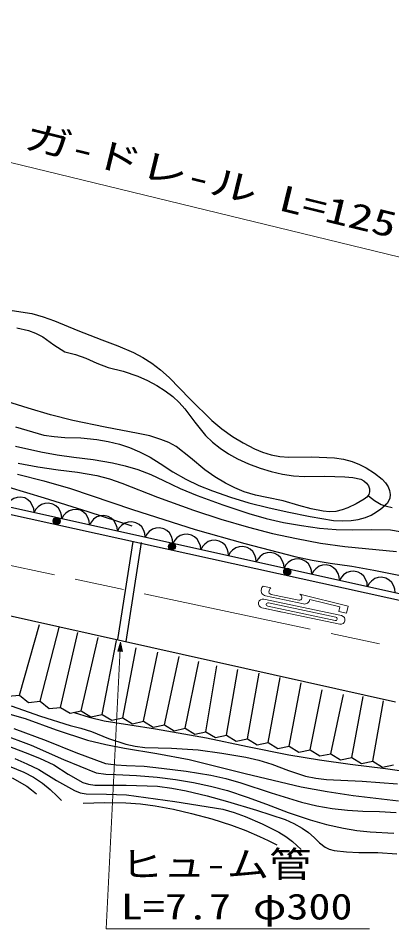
# Model space of a CAD drawing. Units: millimetres, scale not verified. Extents: x 40000 to 680000, y 20000 to 380000.
# Drawn here: x 129288 to 155716, y 270970 to 335365 of the extents above; entities that cross this region are included whole.
import ezdxf
from ezdxf.enums import TextEntityAlignment as Align

# ---------------------------------------------------------------- set-up
doc = ezdxf.new("R2010")
doc.units = ezdxf.units.MM
doc.header["$LTSCALE"] = 1000
doc.linetypes.add('CHAIN', pattern=[18.5, 12, -1.5, 3.5, -1.5])
for name, color, linetype, lineweight in [('M-BGD', 7, 'Continuous', 25), ('M-BGD-HTXT', 7, 'Continuous', 13), ('M-BMK', 2, 'CHAIN', 13)]:
    doc.layers.add(name, color=color, linetype=linetype, lineweight=lineweight)
doc.styles.add('ＭＳ ゴシック', font='')
doc.styles.get('ＭＳ ゴシック').set_extended_font_data('MS Gothic')

# ---------------------------------------------------------------- blocks, each defined once
blk = doc.blocks.new('BUHIN8')
at = {"color": 7, "linetype": 'Continuous', "lineweight": 25}
blk.add_lwpolyline([(900, -450), (936, -209), (916, 21), (839, 307), (695, 513), (517, 687), (238, 826), (-7, 864), (-259, 855), (-534, 745), (-725, 621), (-900, 450)], dxfattribs=at)
blk = doc.blocks.new('BUHIN60')
at = {"color": 7, "linetype": 'Continuous', "lineweight": 25}
for radius in [249, 220, 191, 161, 132, 97.5, 67.5, 38.8, 7.5]:
    blk.add_circle((111, 223), radius, dxfattribs=at)

msp = doc.modelspace()

# ---------------------------------------------------------------- linework, layer by layer
at = {"layer": 'M-BGD'}
for p, q in [((120584, 302608), (171669, 291259)), ((137389, 298369), (136307, 291423)), ((137982, 298277), (136894, 291292)), ((128021, 293277), (155969, 287022)), ((129381, 287491), (130790, 292488)), ((130831, 287057), (132179, 292282)), ((132281, 286624), (133516, 291922)), ((133750, 286378), (134956, 291562)), ((135219, 286133), (136242, 291357)), ((136688, 285887), (137631, 290842)), ((138157, 285641), (139174, 290533)), ((139626, 285395), (140666, 290225)), ((141095, 285149), (142055, 289865)), ((142564, 284904), (143341, 289556)), ((144033, 284658), (144833, 289299)), ((145501, 284412), (146325, 289042)), ((146979, 284148), (147816, 288733)), ((148456, 283883), (149308, 288373)), ((149933, 283618), (150800, 287859)), ((128570, 287418), (129381, 287491)), ((129381, 287491), (130020, 286984)), ((151410, 283354), (152292, 287550)), ((152887, 283089), (153680, 287396)), ((130020, 286984), (130831, 287057)), ((130831, 287057), (131470, 286551)), ((131470, 286551), (132281, 286624)), ((132281, 286624), (132967, 286207)), ((154364, 282825), (155121, 287087)), ((132967, 286207), (133750, 286378)), ((133750, 286378), (134436, 285962)), ((134436, 285962), (135219, 286133)), ((135219, 286133), (135905, 285716)), ((135905, 285716), (136688, 285887)), ((136688, 285887), (137373, 285470)), ((137373, 285470), (138157, 285641)), ((138157, 285641), (138842, 285224)), ((138842, 285224), (139626, 285395)), ((139626, 285395), (140311, 284979)), ((140311, 284979), (141095, 285149)), ((141095, 285149), (141780, 284733)), ((141780, 284733), (142564, 284904)), ((142564, 284904), (143249, 284487)), ((143249, 284487), (144033, 284658)), ((144033, 284658), (144718, 284241)), ((144718, 284241), (145501, 284412)), ((145501, 284412), (146187, 283984)), ((146187, 283984), (146979, 284148)), ((146979, 284148), (147664, 283720)), ((147664, 283720), (148456, 283883)), ((148456, 283883), (149141, 283455)), ((149141, 283455), (149933, 283618)), ((149933, 283618), (150618, 283191)), ((150618, 283191), (151410, 283354)), ((151410, 283354), (152095, 282926)), ((152095, 282926), (152887, 283089)), ((152887, 283089), (153572, 282662)), ((153572, 282662), (154364, 282825)), ((154364, 282825), (155049, 282397)), ((155049, 282397), (155841, 282560))]:
    msp.add_line(p, q, dxfattribs=at)
for points in [[(78546, 321202), (82900, 318779), (87284, 316385), (90437, 314718), (93627, 313100), (96920, 311507), (100241, 309966), (102592, 308937), (104977, 307959), (106575, 307350), (108203, 306794), (109278, 306486), (110377, 306235), (112988, 305774), (115597, 305252), (118706, 304542), (121826, 303892), (123982, 303422), (126134, 302892), (128627, 302205), (131114, 301458), (134219, 300471), (137328, 299463)], [(76871, 318330), (83891, 314623), (88159, 312587), (92788, 310552), (101620, 307367), (106785, 305699), (116256, 302998), (128466, 300336), (171543, 290840), (178895, 289706), (183907, 289194), (189694, 288792), (197684, 288948)], [(128854, 314695), (130251, 314485), (131060, 314253), (131866, 313959), (133512, 313269), (135203, 312625), (136342, 312200), (137453, 311721), (138109, 311378), (138740, 310980), (139363, 310500), (139959, 309965), (141451, 308418), (142989, 306910), (143701, 306329), (144456, 305790), (145208, 305329), (146005, 304912), (146581, 304676), (147182, 304495), (147794, 304381), (148423, 304327), (150032, 304336), (151661, 304284), (152292, 304177), (152911, 304012), (153420, 303813), (153906, 303557), (154486, 303186), (155041, 302757), (155269, 302515), (155452, 302231), (155548, 301974), (155590, 301683), (155572, 301434), (155494, 301206), (155388, 301055), (155247, 300920)], [(129192, 313479), (130005, 313272), (130521, 313083), (131021, 312836), (131797, 312276), (132592, 311775), (133344, 311582), (134081, 311329), (134852, 310972), (135642, 310673), (136702, 310394), (137746, 310056), (138432, 309754), (139101, 309393), (139687, 309024), (140237, 308606), (140676, 308199), (141072, 307751), (141783, 306786), (142544, 305857), (143039, 305388), (143580, 304957), (144168, 304562), (144796, 304214), (145589, 303852), (146416, 303542), (147191, 303298), (147984, 303111), (148751, 303006), (149535, 302961), (150976, 302981), (152392, 302941), (152967, 302877), (153523, 302755), (153748, 302647), (153936, 302490), (154060, 302306), (154137, 302077), (154149, 301872), (154099, 301684), (153956, 301500), (153762, 301350), (153196, 301023), (152605, 300751), (152197, 300588), (151766, 300482), (151318, 300462), (150867, 300503), (150001, 300675), (149144, 300907), (148020, 301223), (146880, 301480), (146077, 301647), (145282, 301874), (144609, 302151), (143959, 302483), (143202, 302930), (142481, 303427), (141483, 304281), (140459, 305078), (139937, 305356), (139386, 305581), (138595, 305822), (137777, 306007), (135429, 306440), (133142, 306921), (131566, 307323), (130004, 307783), (127769, 308472)], [(129086, 306469), (131092, 305883), (131828, 305773), (132583, 305721), (133714, 305681), (134848, 305580), (135655, 305441), (136447, 305245), (137172, 305005), (137873, 304709), (138614, 304319), (139333, 303871), (140221, 303295), (141149, 302765), (142070, 302329), (143025, 301945), (144307, 301495), (145606, 301103), (146947, 300753), (148307, 300460), (149947, 300127), (151599, 299853), (152207, 299815), (152830, 299838), (153339, 299914), (153844, 300052), (154258, 300224), (154642, 300450), (154945, 300674), (155247, 300920)], [(129095, 305102), (130878, 304702), (132043, 304480), (133218, 304317), (134586, 304150), (135948, 303923), (136855, 303712), (137753, 303439), (138664, 303087), (139561, 302675), (140743, 302115), (141950, 301610), (143760, 300948), (145598, 300340), (146817, 299995), (148053, 299709), (149321, 299481), (150609, 299311), (151785, 299215), (152966, 299179), (154303, 299207), (155629, 299174), (156305, 299074)], [(129285, 303899), (130685, 303636), (132108, 303429), (133488, 303252), (134853, 303016), (135746, 302781), (136625, 302487), (139144, 301505), (141678, 300581), (143621, 299944), (145587, 299362), (147265, 298936), (148966, 298566), (150676, 298251), (152393, 297997), (156040, 297642)], [(129232, 303129), (131110, 302649), (132980, 302108), (137384, 300625), (141807, 299199), (145322, 298214), (148852, 297287), (150094, 297032), (151346, 296838), (152899, 296619), (154450, 296340), (156456, 295940)], [(154062, 301589), (154493, 301262), (154955, 300987), (155335, 300854), (155748, 300774)], [(115688, 290196), (117350, 289561), (119030, 288984), (122284, 287950), (125568, 286970), (127679, 286433), (129781, 285837), (131978, 285046), (134192, 284314), (135491, 284003), (136804, 283750), (139098, 283374), (141382, 282939), (145338, 281949), (149310, 281017), (151139, 280683), (152987, 280407), (156191, 280012)], [(128780, 286738), (130863, 286010), (132970, 285338), (133723, 285155), (134469, 284912), (135684, 284433), (136910, 284016), (137568, 283878), (138238, 283800), (140127, 283741), (142008, 283622), (143700, 283393), (145387, 283104), (146311, 282884), (147220, 282606), (148409, 282157), (149620, 281765), (150351, 281623), (151106, 281539), (153622, 281410), (156130, 281222)], [(133248, 286269), (134307, 285941), (135380, 285672), (138991, 285109), (142601, 284484), (145501, 283853), (148421, 283279), (150590, 282913), (152779, 282605), (155267, 282312), (157746, 281959)], [(128061, 284755), (130204, 283951), (132487, 282951), (134795, 282008), (135482, 281915), (136183, 281882), (137657, 281813), (139127, 281683), (140408, 281533), (141692, 281321), (142896, 281060), (144085, 280742), (145482, 280287), (146858, 279776), (148379, 279197), (149932, 278671), (151098, 278347), (152288, 278080), (153235, 277919), (154189, 277819), (155854, 277728)], [(128977, 285128), (131269, 284275), (133358, 283444), (135470, 282669), (136208, 282569), (136960, 282529), (138193, 282463), (139424, 282337), (141168, 282115), (142906, 281833), (143979, 281598), (145047, 281301), (147178, 280586), (149339, 279923), (150413, 279677), (151508, 279488), (152582, 279363), (153661, 279298), (154845, 279276), (156024, 279193)], [(128170, 284039), (129772, 283445), (130799, 283031), (131802, 282562), (132824, 281906), (133868, 281310), (134269, 281188), (134699, 281121), (136927, 281117), (139134, 281053), (140152, 280920), (141175, 280725), (142646, 280376), (144103, 279969), (146147, 279366), (148180, 278703), (148795, 278424), (149383, 278091), (149819, 277791), (150229, 277435), (150596, 277058), (150992, 276736), (151293, 276599), (151633, 276513), (152510, 276410), (153377, 276368), (154720, 276355), (156064, 276282)], [(126265, 283434), (129695, 282047), (130359, 281681), (131001, 281258), (131541, 280831), (132042, 280358), (132189, 280208), (132341, 280049)], [(129054, 283009), (129908, 282647), (130745, 282227), (131993, 281458), (133280, 280738), (133681, 280595), (134105, 280508), (135528, 280501), (136949, 280434), (140360, 279964), (143762, 279435), (144555, 279205), (145333, 278917), (146540, 278392), (147719, 277813), (148226, 277500), (148698, 277138), (149006, 276869), (149314, 276585)], [(128850, 281653), (129896, 281067), (130236, 280807), (130572, 280524)], [(133872, 279847), (135394, 279893), (136912, 279879), (137936, 279806), (138965, 279671), (140263, 279428), (141552, 279126), (142974, 278744), (144383, 278303), (145381, 277928), (146358, 277498), (146962, 277208), (147572, 276906)]]:
    msp.add_lwpolyline(points, dxfattribs=at)
at = {"layer": 'M-BGD-HTXT'}
for p, q in [((86806, 335365), (197649, 308408)), ((146610, 295190), (147160, 295073)), ((146773, 294516), (149463, 293945)), ((147179, 294622), (149135, 294206)), ((149214, 294636), (152624, 293784)), ((152032, 292504), (146530, 293673)), ((146660, 294285), (152162, 293115)), ((146936, 293779), (151704, 292765)), ((146988, 294023), (151756, 293010)), ((149915, 294268), (152034, 293738)), ((152039, 293737), (151969, 293412)), ((152624, 293784), (152520, 293295)), ((147946, 293372), (146774, 293621)), ((152520, 293295), (151969, 293412)), ((136533, 291235), (135512, 270970)), ((135512, 270970), (154143, 270970))]:
    msp.add_line(p, q, dxfattribs=at)
for points in [[(136533, 291235), (136338, 290594), (136663, 290578)], [(136527, 291102), (136616, 290621), (136389, 290632)], [(136523, 291037), (136593, 290647), (136415, 290656)], [(136520, 290971), (136570, 290672), (136440, 290679)], [(136517, 290906), (136547, 290698), (136466, 290702)]]:
    msp.add_lwpolyline(points, close=True, dxfattribs=at)
for points in [[(136530, 291169), (136639, 290595), (136363, 290609), (136530, 291167)], [(136508, 290724), (136513, 290839), (136524, 290723), (136491, 290725), (136513, 290839)]]:
    msp.add_lwpolyline(points, dxfattribs=at)
for centre, radius, start, end in [((146850, 294883), 375, 163.21918, 258.19901), ((146799, 294941), 312, 127.17059, 170.6474), ((147406, 294790), 375, 130.93149, 166.88617), ((146595, 293979), 312, 77.99969, 257.99969), ((147215, 294806), 188, 158.39978, 258.80202), ((149174, 294389), 188, 257.99969, 347.99969), ((148983, 294341), 375, 1.37839, 51.90302), ((146962, 293901), 125, 77.99969, 257.99969), ((149542, 294311), 375, 257.74594, 353.39398), ((151730, 292888), 125, 257.99969, 77.99969), ((152097, 292810), 312, 257.99969, 77.99969)]:
    msp.add_arc(centre, radius, start, end, dxfattribs=at)
at = {"layer": 'M-BMK'}
msp.add_line((120109, 298480), (169930, 287933), dxfattribs=at)

# ---------------------------------------------------------------- block references
at = {"layer": 'M-BGD', "rotation": 14.0046}
for name, p in [('BUHIN8', (129426, 300644)), ('BUHIN8', (131391, 300207)), ('BUHIN8', (133356, 299771)), ('BUHIN60', (131954, 299567)), ('BUHIN8', (135320, 299334)), ('BUHIN8', (137285, 298898)), ('BUHIN8', (139250, 298461)), ('BUHIN8', (141215, 298025)), ('BUHIN60', (140109, 297769)), ('BUHIN8', (143180, 297588)), ('BUHIN8', (145144, 297152)), ('BUHIN8', (147109, 296715)), ('BUHIN8', (149074, 296279)), ('BUHIN8', (151039, 295842)), ('BUHIN60', (148264, 295972)), ('BUHIN8', (153003, 295406)), ('BUHIN8', (154968, 294969))]:
    msp.add_blockref(name, p, dxfattribs=at)

# ---------------------------------------------------------------- texts
at = {"layer": 'M-BGD-HTXT', "style": 'ＭＳ ゴシック', "width": 1.35}
msp.add_text('ガ-ドレ-ル L=125.0', height=1833, rotation=346.3, dxfattribs=at).set_placement((129456, 325670), align=Align.BOTTOM_LEFT)
at = {"layer": 'M-BGD-HTXT', "style": 'ＭＳ ゴシック'}
for s, width, p in [('ヒュ-ム管', 1.2, (136539, 274073)), ('L=7.7 φ300', 1.25, (136539, 271078))]:
    msp.add_text(s, height=1833, dxfattribs=dict(at, width=width)).set_placement(p, align=Align.BOTTOM_LEFT)

doc.saveas('drawing.dxf')
